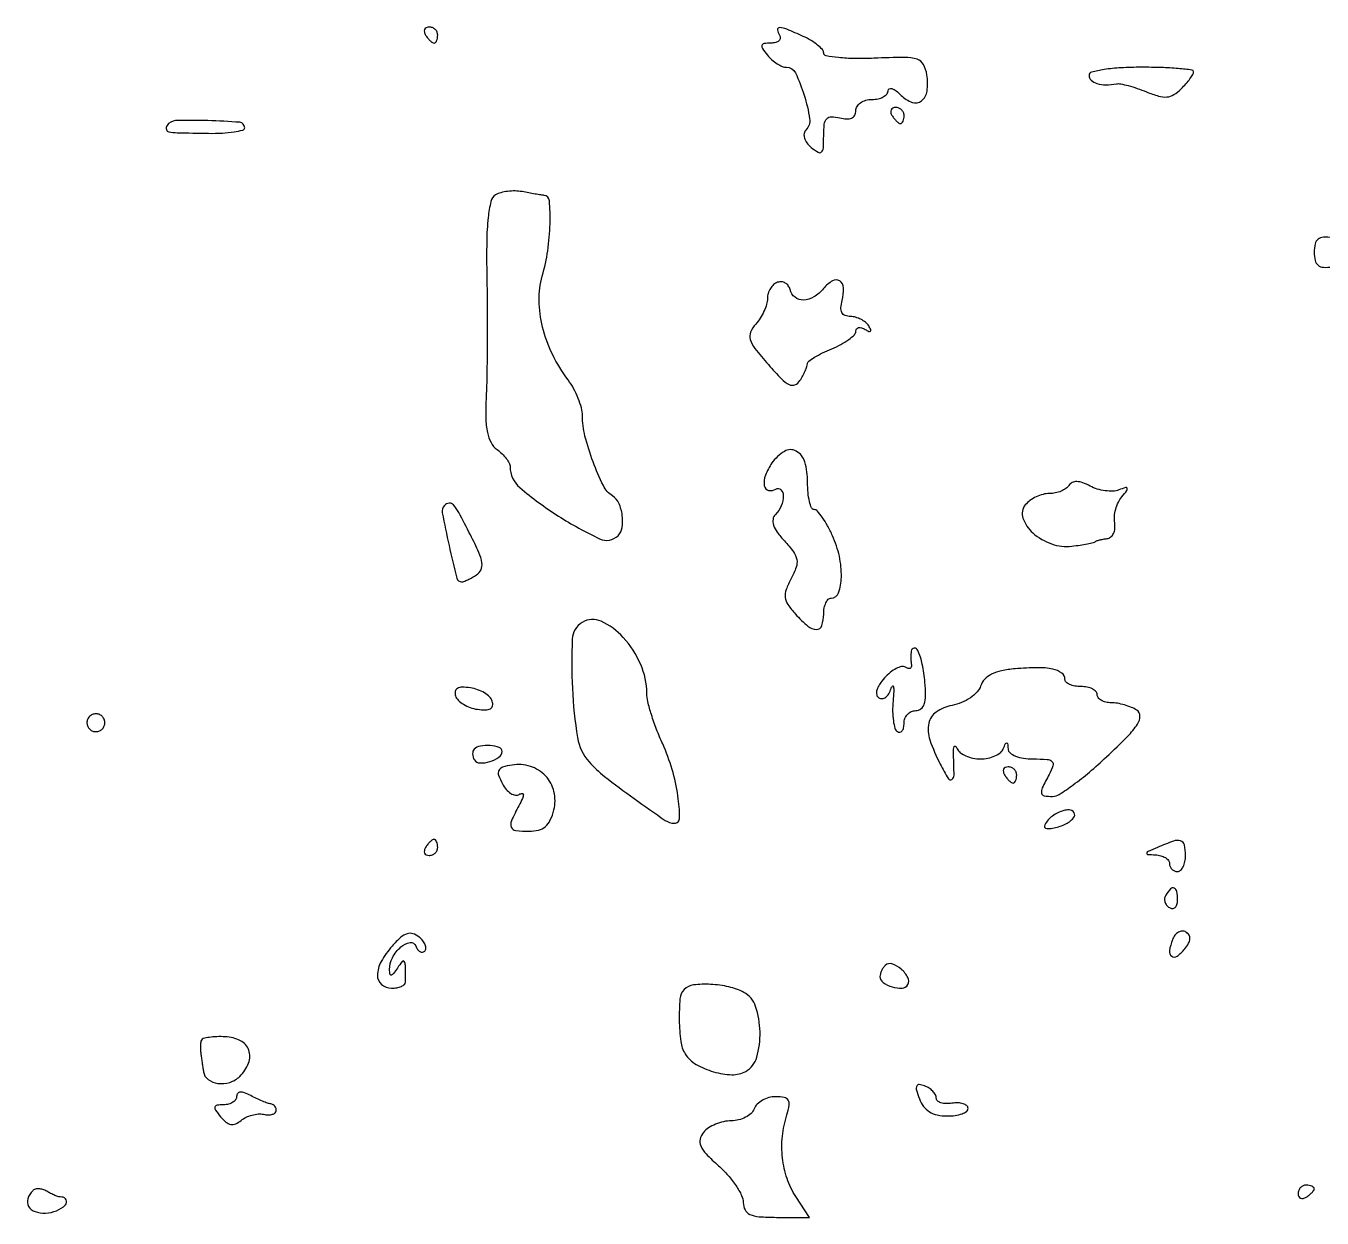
# Model space of a CAD drawing. Extents: x 0 to 5034, y 0 to 2560.
# Drawn here: x 1742.8 to 1904, y -0.1 to 148.1 of the extents above; entities that cross this region are included whole.
import ezdxf

# ---------------------------------------------------------------- set-up
doc = ezdxf.new("R2010")
doc.units = 0

msp = doc.modelspace()

# ---------------------------------------------------------------- linework, layer by layer
msp.add_lwpolyline([(1557.115, 263.193366, 0.000016), (1618.338811, 262.493314, 0.000014), (1679.769463, 261.794626, 0.006046), (1684, 261.797787, -0.003594), (1718.179221, 261.990958, -0.000124), (1851.455162, 261.753197, -0.000185), (2033.325134, 261.316347, -0.000063), (2297.5, 260.550923, -0.001268)], format="xyb")
for points in [[(1792.5, 147, 0.029505), (1792.768994, 146.617226, 0.035638), (1793.066025, 146.29375, 0.038439), (1793.34829, 146.065539, 0.151918), (1793.559017, 146, 0.210953), (1793.727648, 146.07446, 0.081139), (1793.870461, 146.29375, 0.061769), (1793.967655, 146.617151, 0.042167), (1794, 147, 0.105053), (1793.918938, 147.381556, 0.099167), (1793.688914, 147.70625, 0.09642), (1793.345238, 147.923877, 0.093332), (1792.940983, 148, 0.108972), (1792.586039, 147.921712, 0.182303), (1792.3746, 147.70625, 0.161196), (1792.343488, 147.3821, 0.082592)], [(1836.5, 147, -0.154445), (1836.595646, 146.620843, -0.191481), (1836.442557, 146.29375, -0.129057), (1836.035887, 146.072654, -0.060393), (1835.436572, 146, 0.033028), (1834.586519, 145.943788, 0.29719), (1834.316833, 145.71207, 0.226412), (1834.382153, 145.312627, 0.021332), (1835, 144.5, 0.040225), (1835.560036, 143.926053, 0.038635), (1836.211982, 143.440625, 0.041196), (1836.855141, 143.105423, 0.099856), (1837.377754, 143, -0.288675), (1838.492599, 142.297831, -0.036547), (1839.578617, 139.527425, -0.036995), (1840.254473, 136.595788, -0.238901), (1839.796302, 135.196302, 0.155522), (1839.56737, 134.753136, 0.11683), (1839.602883, 134.202022, 0.089423), (1839.910804, 133.603754, 0.056152), (1840.457618, 133.035174, 0.035609), (1841.308779, 132.425547, 0.339169), (1841.726058, 132.468949, 0.191454), (1841.956802, 132.965718, 0.014128), (1842, 134.494187, -0.027406), (1842.078369, 135.922905, -0.157431), (1842.384807, 136.605625, -0.218877), (1842.968302, 136.856214, -0.05768), (1844, 136.710251, 0.047946), (1844.863891, 136.570873, 0.120594), (1845.487449, 136.681695, 0.169691), (1845.861786, 137.031896, 0.121219), (1846, 137.59362, -0.140877), (1846.154167, 138.129927, -0.099857), (1846.5875, 138.586876, -0.084945), (1847.235563, 138.894652, -0.068582), (1848, 139, 0.051602), (1848.765245, 139.079187, 0.071518), (1849.4125, 139.314732, 0.091543), (1849.847511, 139.662488, 0.180377), (1850, 140.071429, -0.278015), (1850.151138, 140.322235, -0.207483), (1850.480491, 140.347634, -0.082392), (1851.006508, 140.062582, -0.031104), (1851.635714, 139.507143, 0.109346), (1853.011982, 138.629706, 0.262225), (1854.16575, 138.819641, 0.193698), (1854.849766, 140.036554, 0.068525), (1854.834665, 142.073234, 0.089555), (1854.406962, 143.351513, 0.194449), (1853.619074, 143.995419, 0.078386), (1852.077892, 144.219869, 0.007408), (1848.25, 144.117834, -0.013663), (1845.853768, 144.083946, -0.022651), (1843.835938, 144.202078, -0.018843), (1842.289331, 144.422322, -0.362668), (1842, 144.76875, 0.184782), (1841.83692, 145.19496, 0.039345), (1841.251803, 145.752494, 0.036206), (1840.428147, 146.328448, 0.027588), (1839.452947, 146.839485, 0.008191), (1837.399835, 147.734627, 0.085321), (1836.506068, 147.93875, 0.470358), (1836.259618, 147.671962, 0.105402)], [(1875, 142, 0.208232), (1875.265408, 141.390345, 0.112283), (1875.986922, 140.971489, 0.077213), (1877.08578, 140.807407, 0.045281), (1878.412291, 140.935676, -0.094959), (1878.931871, 140.934402, -0.017057), (1879.879811, 140.716531, -0.017863), (1880.987197, 140.379132, -0.015309), (1882.127012, 139.94739, 0.027024), (1883.647575, 139.411794, 0.092953), (1884.684111, 139.308571, 0.117826), (1885.548902, 139.595813, 0.057599), (1886.464721, 140.321864, 0.017174), (1887.052586, 140.951563, 0.021739), (1887.549012, 141.574012, 0.02045), (1887.912971, 142.118923, 0.137858), (1888, 142.428571, 0.380393), (1887.796758, 142.657063, 0.007287), (1886.090625, 142.832143, 0.013677), (1883.99225, 142.958899, 0.008245), (1881.5, 143, 0.013867), (1878.963427, 142.929639, 0.024301), (1876.875, 142.711538, 0.022017), (1875.314102, 142.400526, 0.345347)], [(1850.5, 137, 0.029505), (1850.768994, 136.617226, 0.035638), (1851.066025, 136.29375, 0.038439), (1851.34829, 136.065539, 0.151918), (1851.559017, 136, 0.210953), (1851.727648, 136.07446, 0.081139), (1851.870461, 136.29375, 0.061769), (1851.967655, 136.617151, 0.042167), (1852, 137, 0.105053), (1851.918938, 137.381556, 0.099167), (1851.688914, 137.70625, 0.09642), (1851.345238, 137.923877, 0.093332), (1850.940983, 138, 0.108972), (1850.586039, 137.921712, 0.182303), (1850.3746, 137.70625, 0.161196), (1850.343488, 137.3821, 0.082592)], [(1760.344437, 135.75, 0.193213), (1760.259726, 135.258966, 0.302503), (1760.555876, 134.970414, 0.040651), (1761.617455, 134.859992, 0.001629), (1765.5, 134.785714, 0.016158), (1767.225203, 134.814083, 0.026486), (1768.678557, 134.962423, 0.024771), (1769.769481, 135.188346, 0.341173), (1770.001469, 135.487581, 0.392164), (1769.384979, 136.155249, 0.01265), (1765.401654, 136.364429, 0.013776), (1761.407272, 136.362902, 0.252763)], [(1801.208463, 127.128837, 0.198196), (1800.616617, 126.310077, 0.031896), (1800.274749, 124.328157, 0.023763), (1800.097343, 121.351348, 0.007622), (1800.111669, 116.921689, -0.003279), (1800.159411, 112.916546, -0.002757), (1800.158764, 108.672839, -0.002781), (1800.115248, 104.798047, -0.007686), (1800.027502, 102.070955, 0.015494), (1799.983076, 99.387036, 0.047049), (1800.18047, 97.574249, 0.072664), (1800.633331, 96.324187, 0.112163), (1801.384615, 95.460713, -0.034784), (1802.002777, 94.939078, -0.037595), (1802.525481, 94.349312, -0.04062), (1802.88957, 93.779827, -0.122518), (1803, 93.335924, 0.221323), (1804.212906, 90.730017, 0.032755), (1809.012657, 87.200494, 0.031603), (1814.141808, 84.362427, 0.316913), (1816.424727, 84.75806, 0.16002), (1816.942931, 85.783163, 0.071993), (1816.953554, 87.308753, 0.071309), (1816.527947, 88.79359, 0.146566), (1815.744508, 89.70031, -0.137345), (1814.601738, 90.975555, -0.024737), (1813.324049, 93.929638, -0.02769), (1812.316289, 97.148763, -0.062086), (1812, 99.686139, 0.065466), (1811.874671, 100.639237, 0.030049), (1811.477865, 101.830368, 0.029124), (1810.902917, 103.052005, 0.035611), (1810.222519, 104.115141, -0.046801), (1808.278586, 107.307473, -0.052489), (1807.050351, 110.687435, -0.056455), (1806.612917, 114.010638, -0.074484), (1807.0103, 117.035913, 0.033953), (1807.687117, 120.18937, 0.029925), (1807.968418, 123.542077, 0.024274), (1807.89767, 126.409874, 0.364698), (1807.25, 127.07431, -0.013391), (1806.836337, 127.126515, -0.002951), (1806.129781, 127.23925, -0.003068), (1805.314334, 127.379445, -0.002947), (1804.48968, 127.531458, 0.042898), (1803.626696, 127.620171, 0.034711), (1802.696566, 127.571108, 0.035907), (1801.839548, 127.402839, 0.072103)], [(1903, 120, 0.054436), (1903.112811, 118.966886, 0.16992), (1903.475614, 118.380618, 0.159873), (1904.14168, 118.12766, 0.046777), (1905.25, 118.180449, 0.062417), (1906.110227, 118.414593, 0.072525), (1906.839062, 118.846757, 0.08408), (1907.329848, 119.402941, 0.139711), (1907.5, 120, 0.139711), (1907.329848, 120.597059, 0.08408), (1906.839062, 121.153243, 0.072525), (1906.110227, 121.585407, 0.062417), (1905.25, 121.819551, 0.046777), (1904.14168, 121.87234, 0.159873), (1903.475614, 121.619382, 0.16992), (1903.112811, 121.033114, 0.054436)], [(1836.25, 116.263206, 0.102087), (1835.77214, 115.980197, 0.069614), (1835.367188, 115.493155, 0.066113), (1835.093514, 114.884563, 0.072767), (1835, 114.245407, -0.070909), (1834.896942, 113.52237, -0.035635), (1834.57625, 112.655696, -0.034498), (1834.10959, 111.790433, -0.043022), (1833.557448, 111.063479, 0.082816), (1832.914131, 110.060497, 0.178341), (1832.867032, 109.156954, 0.091518), (1833.454368, 108.038141, 0.012952), (1835.120236, 106.027315, 0.01291), (1836.746102, 104.259407, 0.083561), (1837.717903, 103.543871, 0.219535), (1838.427347, 103.518514, 0.153769), (1839.047476, 104.042577, 0.016962), (1839.401498, 104.646667, 0.018485), (1839.703065, 105.256557, 0.018272), (1839.921584, 105.79473, 0.081381), (1839.984687, 106.12868, -0.230242), (1840.144961, 106.438843, -0.021458), (1840.876752, 106.93771, -0.024142), (1841.849546, 107.478227, -0.016547), (1843, 108, 0.024922), (1844.148846, 108.544414, 0.03404), (1845.11875, 109.153063, 0.036215), (1845.814532, 109.740149, 0.202067), (1846, 110.180337, -0.156975), (1846.095433, 110.476822, -0.191333), (1846.339137, 110.632987, -0.127541), (1846.712143, 110.609859, -0.059554), (1847.154508, 110.404508, 0.029004), (1847.613152, 110.156574, 0.315645), (1847.809017, 110.190983, 0.315645), (1847.843426, 110.386848, 0.029004), (1847.595492, 110.845492, 0.083533), (1847.207735, 111.28737, 0.053442), (1846.634015, 111.660863, 0.052037), (1845.973083, 111.914416, 0.065678), (1845.324352, 112, -0.096213), (1844.668576, 112.127367, -0.17924), (1844.273498, 112.486941, -0.136314), (1844.14463, 113.101368, -0.047926), (1844.289489, 113.999004, 0.069914), (1844.472857, 115.570244, 0.247968), (1843.99381, 116.427566, 0.287946), (1843.092988, 116.440529, 0.083125), (1841.990862, 115.48899, -0.081588), (1840.787244, 114.443392, -0.130299), (1839.490773, 114.051838, -0.176457), (1838.433606, 114.39649, -0.169258), (1837.823324, 115.346539, 0.096053), (1837.604385, 115.82751, 0.10654), (1837.227789, 116.171258, 0.109404), (1836.751625, 116.32358, 0.106119)], [(1835.569068, 93.795146, 0.060891), (1834.760154, 92.276324, 0.130812), (1834.618753, 90.967282, 0.305277), (1835.147813, 90.393798, 0.19924), (1836.069098, 90.542705, -0.349968), (1836.686031, 90.468493, -0.203096), (1836.976877, 89.734018, -0.092888), (1836.70635, 88.458156, -0.098117), (1835.994483, 87.394483, 0.162013), (1835.699462, 86.805201, 0.118448), (1835.767813, 86.071316, 0.075419), (1836.233152, 85.175773, 0.030073), (1837.116022, 84.10584, -0.02716), (1838.242594, 82.756644, -0.11643), (1838.656899, 81.802355, -0.130359), (1838.576859, 80.822188, -0.037683), (1837.957759, 79.421072, 0.033923), (1837.337574, 78.045544, 0.11959), (1837.224474, 77.089132, 0.120067), (1837.562448, 76.189407, 0.034324), (1838.491207, 75.009716, 0.031087), (1840.049644, 73.489211, 0.178912), (1841.111665, 73.093281, 0.326043), (1841.775185, 73.574609, 0.078376), (1842, 75, -0.044568), (1842.068376, 75.765584, -0.064411), (1842.273319, 76.4125, -0.084287), (1842.574873, 76.849874, -0.20245), (1842.930449, 77, 0.320469), (1843.848639, 77.655861, 0.077151), (1844.196009, 79.605904, 0.058911), (1843.948296, 82.194681, 0.053205), (1843.103215, 84.75, 0.019421), (1842.479378, 85.994902, 0.027537), (1841.823113, 87.045312, 0.026534), (1841.214715, 87.818713, 0.216069), (1840.814788, 88, -0.301029), (1840.498984, 88.209078, -0.041403), (1840.239344, 88.996697, -0.036283), (1840.05895, 90.092633, -0.022655), (1840, 91.393011, 0.068646), (1839.65005, 93.929954, 0.202674), (1838.574111, 95.276688, 0.267281), (1837.10719, 95.239167, 0.10333)], [(1872.501671, 91.002704, -0.105906), (1872.132955, 90.618323, -0.051298), (1871.529809, 90.294544, -0.047629), (1870.805017, 90.074327, -0.049988), (1870.063428, 90, 0.06602), (1869.281129, 89.896253, 0.044461), (1868.434438, 89.584726, 0.044392), (1867.654319, 89.127481, 0.064889), (1867.071624, 88.586302, 0.263951), (1866.777316, 86.937071, 0.127266), (1868.016136, 85.097662, 0.096982), (1870.339378, 83.731574, 0.115005), (1872.864783, 83.454715, 0.007269), (1873.892551, 83.593629, 0.010395), (1874.799342, 83.748981, 0.006624), (1875.549184, 83.903879, 0.137352), (1875.75, 84.01098, -0.110877), (1875.918504, 84.112467, -0.017274), (1876.29375, 84.223099, -0.01851), (1876.753085, 84.323474, -0.01518), (1877.25, 84.397442, 0.14681), (1877.702287, 84.593455, 0.105722), (1878.041493, 85.030836, 0.087851), (1878.214462, 85.646863, 0.067436), (1878.189127, 86.346631, -0.066111), (1878.158203, 87.142636, -0.043645), (1878.322753, 88.044671, -0.043456), (1878.643138, 88.910183, -0.062917), (1879.08057, 89.597081, 0.010246), (1879.708563, 90.386121, 0.269734), (1879.740964, 90.644361, 0.386697), (1879.544348, 90.734703, 0.014788), (1878.719584, 90.445889, -0.082512), (1877.975008, 90.293593, -0.042604), (1877.022875, 90.339377, -0.040837), (1876.026238, 90.556844, -0.048772), (1875.138829, 90.925701, 0.035305), (1874.218871, 91.33743, 0.080434), (1873.473689, 91.480522, 0.117766), (1872.904396, 91.361999, 0.145389)], [(1794.846842, 88.513509, 0.249089), (1794.566186, 87.597001, 0.007393), (1795.415043, 83.532146, 0.006548), (1796.38364, 79.464166, 0.351837), (1796.97736, 79.015313, 0.084793), (1797.260803, 79.072319, 0.01673), (1797.739961, 79.275532, 0.017291), (1798.288358, 79.553511, 0.015301), (1798.839528, 79.879661, 0.149213), (1799.390644, 80.521325, 0.142634), (1799.50211, 81.373701, 0.066841), (1799.121927, 82.662711, 0.012863), (1798.069204, 84.864348, 0.004419), (1796.619898, 87.644255, 0.058553), (1795.961944, 88.592912, 0.244601), (1795.434011, 88.796251, 0.169924)], [(1811.964727, 73.9782, 0.247844), (1810.736559, 71.888403, 0.023651), (1810.747968, 65.774684, 0.027126), (1811.384247, 59.642856, 0.144719), (1812.817867, 56.637353, 0.043992), (1814.764097, 54.822982, 0.009655), (1818.427361, 52.077751, 0.005131), (1822.297411, 49.352442, 0.151974), (1823.430175, 49, 0.417671), (1824.089459, 49.667103, 0.033624), (1823.873785, 52.391028, 0.034606), (1823.149028, 55.703204, 0.035358), (1821.978038, 58.859204, -0.015013), (1821.220871, 60.670475, -0.015423), (1820.581049, 62.5079, -0.015337), (1820.125341, 64.131906, -0.0608), (1820, 65.158864, 0.103855), (1819.245117, 68.753981, 0.081423), (1817.068261, 72.102633, 0.098716), (1814.337393, 74.115113, 0.253178)], [(1852.881579, 70.416667, 0.021728), (1852.846553, 70.005715, 0.013953), (1852.840008, 69.527124, 0.014024), (1852.85988, 69.057379, 0.025424), (1852.906356, 68.67567, -0.118182), (1852.889304, 68.406539, -0.234561), (1852.745719, 68.25527, -0.16608), (1852.490016, 68.249769, -0.06156), (1852.158423, 68.402089, 0.195791), (1851.695698, 68.480035, 0.063461), (1851.030044, 68.239645, 0.052099), (1850.284273, 67.75379, 0.038447), (1849.568504, 67.075696, 0.037789), (1848.944957, 66.2723, 0.076855), (1848.611807, 65.54793, 0.120228), (1848.589755, 64.973266, 0.206948), (1848.859175, 64.587034, 0.170992), (1849.27806, 64.495619, 0.13151), (1849.714869, 64.672807, 0.097111), (1850.105214, 65.108722, 0.060678), (1850.382721, 65.737757, -0.100325), (1850.550346, 66.048828, -0.644644), (1850.674239, 66.01472, -0.052103), (1850.70755, 65.384922, -0.009261), (1850.625134, 64.205972, 0.024658), (1850.574435, 62.906954, 0.032748), (1850.663913, 61.728286, 0.034379), (1850.861788, 60.799788, 0.186757), (1851.166731, 60.396955, 0.178566), (1851.48216, 60.332959, 0.188164), (1851.755227, 60.491205, 0.115624), (1851.940021, 60.880322, 0.053337), (1852, 61.440983, -0.09202), (1852.110467, 62.036135, -0.096016), (1852.426581, 62.542039, -0.099411), (1852.898125, 62.880596, -0.10653), (1853.452192, 63, 0.167457), (1854.096335, 63.221957, 0.150129), (1854.50192, 63.803383, 0.078667), (1854.665091, 64.854205, 0.021636), (1854.587507, 66.531351, 0.027379), (1854.262975, 68.765732, 0.053739), (1853.721751, 70.476778, 0.313032), (1853.254387, 70.763532, 0.361042)], [(1865.799159, 68.203506, 0.030585), (1864.112051, 67.953756, 0.064066), (1862.86187, 67.517034, 0.086134), (1862.009406, 66.887784, 0.114432), (1861.519566, 66.061647, -0.112747), (1861.083034, 65.319801, -0.054153), (1860.238266, 64.5993, -0.049754), (1859.149558, 64.006587, -0.050474), (1857.970407, 63.644081, 0.099102), (1855.998988, 62.822279, 0.197034), (1855.074527, 61.439178, 0.133106), (1855.208759, 59.362242, 0.037901), (1856.493839, 56.364307, 0.012859), (1857.505093, 54.541242, 0.435336), (1857.940002, 54.445152, 0.25017), (1858.214234, 54.976063, 0.007827), (1858.140647, 57.5, -0.020284), (1858.137649, 58.207232, -0.131177), (1858.241189, 58.545313, -0.495283), (1858.404515, 58.560548, -0.081259), (1858.608826, 58.25, 0.127846), (1858.991528, 57.770957, 0.058652), (1859.688218, 57.367188, 0.052584), (1860.566093, 57.092731, 0.049525), (1861.5, 57, 0.049739), (1862.42994, 57.092738, 0.054085), (1863.29608, 57.367188, 0.060902), (1863.975095, 57.771054, 0.133037), (1864.337719, 58.25, -0.009076), (1864.617987, 58.909806, -0.295955), (1864.757018, 59, -0.382689), (1864.864758, 58.903389, -0.011437), (1864.921053, 58.25, 0.207845), (1865.170761, 57.761961, 0.076726), (1865.850123, 57.359462, 0.058119), (1866.843471, 57.089243, 0.037391), (1868.035184, 57, -0.015406), (1869.77489, 56.946383, -0.178632), (1870.388442, 56.675946, -0.292364), (1870.512539, 56.153557, -0.038959), (1870.035184, 55.065741, 0.010328), (1869.186192, 53.397454, 0.152746), (1869.091176, 52.755476, 0.321599), (1869.419668, 52.422432, 0.042519), (1870.465519, 52.333333, 0.144565), (1871.30383, 52.580888, 0.0146), (1873.035589, 53.774512, 0.017336), (1875.048357, 55.360455, 0.012965), (1877.156732, 57.239474, 0.008934), (1879.80218, 59.813612, 0.051165), (1881.030217, 61.335482, 0.141685), (1881.33361, 62.333159, 0.260777), (1880.941213, 63.057494, 0.043747), (1880.262297, 63.408095, 0.02663), (1879.409294, 63.706008, 0.026573), (1878.525087, 63.912691, 0.041961), (1877.75, 63.984687, -0.055145), (1877.080571, 64.064679, -0.074289), (1876.514062, 64.289252, -0.09332), (1876.13386, 64.617251, -0.169824), (1876, 65, 0.191087), (1875.848523, 65.381882, 0.088204), (1875.4125, 65.70625, 0.068025), (1874.765418, 65.926307, 0.048028), (1874, 66, -0.042713), (1873.234328, 66.065528, -0.06238), (1872.5875, 66.262322, -0.081888), (1872.149216, 66.551578, -0.208972), (1872, 66.893011, 0.241051), (1871.599575, 67.67533, 0.104469), (1870.49982, 68.161786, 0.05576), (1868.615264, 68.344921, 0.017823)], [(1796.216946, 64.834147, 0.119985), (1796.550588, 64.298651, 0.056322), (1797.198138, 63.79375, 0.051152), (1798.033801, 63.392648, 0.050032), (1798.93971, 63.165853, 0.034225), (1799.944098, 63.088458, 0.127063), (1800.555142, 63.240772, 0.226151), (1800.820709, 63.605834, 0.126282), (1800.783054, 64.165853, 0.119985), (1800.449412, 64.701349, 0.056322), (1799.801862, 65.20625, 0.051152), (1798.966199, 65.607352, 0.050032), (1798.06029, 65.834147, 0.034225), (1797.055902, 65.911542, 0.127063), (1796.444858, 65.759228, 0.226151), (1796.179291, 65.394166, 0.126282)], [(1750.552786, 62.08541, 0.099038), (1750.401684, 61.679226, 0.097945), (1750.417584, 61.244476, 0.097945), (1750.597789, 60.848514, 0.099038), (1750.91459, 60.552786, 0.099038), (1751.320774, 60.401684, 0.097945), (1751.755524, 60.417584, 0.097945), (1752.151486, 60.597789, 0.099038), (1752.447214, 60.91459, 0.099038), (1752.598316, 61.320774, 0.097945), (1752.582416, 61.755524, 0.097945), (1752.402211, 62.151486, 0.099038), (1752.08541, 62.447214, 0.099038), (1751.679226, 62.598316, 0.097945), (1751.244476, 62.582416, 0.097945), (1750.848514, 62.402211, 0.099038)], [(1798.527186, 58.193853, 0.126718), (1798.384342, 57.951895, 0.07666), (1798.341558, 57.61998, 0.068433), (1798.401535, 57.251796, 0.063947), (1798.559212, 56.904194, 0.251502), (1799.262296, 56.49748, 0.081215), (1800.495327, 56.659209, 0.080596), (1801.619821, 57.207039, 0.24382), (1802, 57.940322, 0.321455), (1801.652963, 58.424334, 0.063543), (1800.544228, 58.648844, 0.058963), (1799.30547, 58.593169, 0.156944)], [(1803.251905, 56.239241, 0.032983), (1802.077809, 55.961288, 0.202191), (1801.611026, 55.57019, 0.209043), (1801.573742, 54.971943, 0.035387), (1802.052078, 53.902691, 0.053754), (1802.530752, 53.201211, 0.076746), (1803.100736, 52.709905, 0.099909), (1803.668766, 52.496712, 0.180283), (1804.149941, 52.592669, -0.123086), (1804.506282, 52.706278, -0.443623), (1804.657365, 52.559372, -0.099228), (1804.542798, 52.077615, -0.01503), (1804.099768, 51.186419, 0.01662), (1803.168389, 49.297822, 0.205337), (1803.152804, 48.513866, 0.274548), (1803.702444, 48.096255, 0.028469), (1805.391592, 48, 0.064592), (1806.550352, 48.15032, 0.115016), (1807.395996, 48.59816, 0.104917), (1808.005719, 49.407467, 0.047709), (1808.451406, 50.662408, 0.121154), (1808.462234, 52.931777, 0.129221), (1807.41152, 54.885731, 0.1286), (1805.530983, 56.076824, 0.119393)], [(1864.5, 55, 0.029505), (1864.768994, 54.617226, 0.035638), (1865.066025, 54.29375, 0.038439), (1865.34829, 54.065539, 0.151918), (1865.559017, 54, 0.210953), (1865.727648, 54.07446, 0.081139), (1865.870461, 54.29375, 0.061769), (1865.967655, 54.617151, 0.042167), (1866, 55, 0.105053), (1865.918938, 55.381556, 0.099167), (1865.688914, 55.70625, 0.09642), (1865.345238, 55.923877, 0.093332), (1864.940983, 56, 0.108972), (1864.586039, 55.921712, 0.182303), (1864.3746, 55.70625, 0.161196), (1864.343488, 55.3821, 0.082592)], [(1869.928316, 49.413626, 0.030861), (1869.489151, 48.812591, 0.267135), (1869.474084, 48.493879, 0.284056), (1869.738996, 48.334208, 0.033668), (1870.454315, 48.390416, 0.071285), (1871.952756, 48.834401, 0.101366), (1873.069867, 49.653063, 0.325524), (1873.140025, 50.306769, 0.268244), (1872.517457, 50.666667, 0.068262), (1871.848099, 50.574856, 0.044557), (1871.117848, 50.298586, 0.04422), (1870.440297, 49.893256, 0.062726)], [(1792.5, 46, 0.082592), (1792.343488, 45.6179, 0.161196), (1792.3746, 45.29375, 0.182303), (1792.586039, 45.078288, 0.108972), (1792.940983, 45, 0.093332), (1793.345238, 45.076123, 0.09642), (1793.688914, 45.29375, 0.099167), (1793.918938, 45.618444, 0.105053), (1794, 46, 0.042167), (1793.967655, 46.382849, 0.061769), (1793.870461, 46.70625, 0.081139), (1793.727648, 46.92554, 0.210953), (1793.559017, 47, 0.151918), (1793.34829, 46.934461, 0.038439), (1793.066025, 46.70625, 0.035638), (1792.768994, 46.382774, 0.029505)], [(1883.5, 46, 0.005675), (1882.347994, 45.489401, 0.223503), (1882.172505, 45.282091, 0.467319), (1882.278423, 45.131074, 0.011173), (1883.25, 45.070285, -0.054897), (1883.919407, 44.969234, -0.072474), (1884.485938, 44.726896, -0.090029), (1884.86682, 44.387084, -0.16722), (1885, 44, 0.099038), (1885.076342, 43.618362, 0.097945), (1885.29375, 43.29375, 0.097945), (1885.618362, 43.076342, 0.099038), (1886, 43, 0.191087), (1886.381882, 43.151477, 0.088204), (1886.70625, 43.5875, 0.068025), (1886.926307, 44.234582, 0.048028), (1887, 45, 0.053239), (1886.861276, 46.299162, 0.276689), (1886.38861, 46.803872, 0.155728), (1885.484834, 46.776139, 0.016553)], [(1884.542705, 40.069098, 0.108373), (1884.401101, 39.665803, 0.099685), (1884.434921, 39.22714, 0.095498), (1884.639411, 38.820631, 0.090427), (1884.983688, 38.510081, 0.136093), (1885.36964, 38.397824, 0.190788), (1885.701458, 38.524436, 0.140899), (1885.925389, 38.890269, 0.067432), (1886, 39.440983, 0.039415), (1885.914842, 40.519563, 0.25701), (1885.592818, 40.933879, 0.315493), (1885.13314, 40.838655, 0.050477)], [(1885.369399, 34.520254, 0.051311), (1884.999508, 33.151185, 0.281237), (1885.276275, 32.472022, 0.330472), (1885.944842, 32.473911, 0.059295), (1886.906058, 33.386806, 0.042311), (1887.382325, 34.070928, 0.115204), (1887.552364, 34.632156, 0.161769), (1887.431745, 35.093039, 0.11057), (1887.041495, 35.474354, 0.14583), (1886.591099, 35.596079, 0.123842), (1886.114873, 35.463206, 0.101013), (1885.684072, 35.085468, 0.070914)], [(1788.34686, 33.737513, 0.053072), (1786.969342, 31.799565, 0.123982), (1786.506274, 30.094559, 0.221173), (1787.005325, 28.967513, 0.181611), (1788.25, 28.5, 0.040942), (1788.920036, 28.554957, 0.060377), (1789.485938, 28.720312, 0.079389), (1789.870321, 28.963092, 0.215499), (1790, 29.25, 0.004319), (1789.982323, 31.296522, 0.12613), (1789.844968, 31.796296, 0.528688), (1789.589622, 31.816506, 0.02585), (1789, 31, -0.015598), (1788.514876, 30.29834, -0.191096), (1788.24341, 30.129262, -0.416014), (1788.068134, 30.251523, -0.040439), (1788.015313, 30.821429, -0.126789), (1788.373482, 32.280958, -0.087389), (1789.432015, 33.624734, -0.141579), (1790.558334, 34.165974, -0.363412), (1791.282738, 33.741071, 0.063413), (1791.501171, 33.310878, 0.113867), (1791.790116, 33.043018, 0.157979), (1792.100246, 32.97775, 0.160674), (1792.387261, 33.107499, 0.202283), (1792.533155, 33.426942, 0.103487), (1792.454177, 33.868487, 0.075141), (1792.159438, 34.367816, 0.048748), (1791.686749, 34.845012, 0.094516), (1790.920643, 35.267778, 0.160346), (1790.195349, 35.26618, 0.104499), (1789.394763, 34.79879, 0.02754)], [(1849.657991, 31.324657, 0.047878), (1849.406152, 31.019346, 0.0376), (1849.193285, 30.646588, 0.03875), (1849.04738, 30.266176, 0.072321), (1849, 29.940322, 0.243814), (1849.383275, 29.201048, 0.082678), (1850.508346, 28.658656, 0.08299), (1851.745051, 28.511242, 0.247437), (1852.456965, 28.930367, 0.269367), (1852.481225, 29.817772, 0.091316), (1851.636594, 30.860036, 0.093781), (1850.491991, 31.516328, 0.287284)], [(1824.666667, 28.333333, 0.176617), (1824.130443, 27.181706, 0.025249), (1824.036132, 24.537545, 0.028078), (1824.226494, 21.860044, 0.110256), (1824.785665, 20.312561, 0.120695), (1826.130209, 19.023844, 0.061021), (1828.302933, 18.099897, 0.061546), (1830.597859, 17.736009, 0.136977), (1832.302626, 18.149482, 0.199193), (1833.683592, 19.902083, 0.074699), (1834.081204, 23.06662, 0.074325), (1833.530712, 26.226041, 0.191935), (1832.065741, 27.964816, 0.067747), (1830.214135, 28.653554, 0.04279), (1827.926457, 28.964964, 0.04227), (1825.815673, 28.891638, 0.168103)], [(1764.612029, 22.036222, 0.075881), (1764.531285, 21.746834, 0.022899), (1764.497058, 21.290328, 0.022368), (1764.505252, 20.767899, 0.022586), (1764.560134, 20.25, -0.000697), (1764.641971, 19.706115, -0.000517), (1764.730946, 19.104865, -0.000523), (1764.813751, 18.53716, -0.00118), (1764.875, 18.106989, 0.201005), (1765.44733, 17.14303, 0.128324), (1766.67367, 16.648908, 0.108911), (1768.156203, 16.781497, 0.120385), (1769.38476, 17.527617, 0.100683), (1770.484158, 19.188545, 0.185276), (1770.512318, 20.786591, 0.190697), (1769.47017, 21.961357, 0.106533), (1767.593854, 22.452496, 0.018625), (1766.526576, 22.459435, 0.026997), (1765.587666, 22.379694, 0.025567), (1764.855759, 22.239063, 0.230527)], [(1853.897143, 14.749012, 0.072584), (1854.414844, 13.799621, 0.09262), (1855.148266, 13.127322, 0.085837), (1856.121045, 12.732025, 0.053732), (1857.346057, 12.6, 0.034078), (1858.35941, 12.669147, 0.053301), (1859.207054, 12.879062, 0.070967), (1859.780785, 13.185792, 0.251602), (1859.954552, 13.55, 0.209584), (1859.78659, 13.888167, 0.097359), (1859.348305, 14.129035, 0.070831), (1858.7062, 14.237262, 0.046101), (1857.954552, 14.187142, -0.046155), (1857.206138, 14.137317, -0.073145), (1856.57415, 14.246972, -0.103027), (1856.152231, 14.49032, -0.213746), (1856, 14.830153, 0.128262), (1855.893924, 15.236865, 0.063554), (1855.574382, 15.668561, 0.056759), (1855.105236, 16.058343, 0.053415), (1854.551086, 16.342023, 0.062224), (1853.87814, 16.508216, 0.336696), (1853.573955, 16.329287, 0.167843), (1853.545409, 15.828538, 0.019671)], [(1769, 15.035184, -0.154389), (1768.875117, 14.640382, -0.097849), (1768.523407, 14.304085, -0.080293), (1767.997934, 14.077147, -0.061939), (1767.377555, 14, 0.035306), (1766.561861, 13.94233, 0.306971), (1766.306205, 13.710367, 0.215989), (1766.382165, 13.309291, 0.02003), (1767.010234, 12.487669, 0.049047), (1767.671078, 11.833847, 0.128549), (1768.273953, 11.560019, 0.146209), (1768.883371, 11.633324, 0.070781), (1769.55849, 12.048542, -0.061806), (1770.164537, 12.436374, -0.045069), (1770.914919, 12.715174, -0.045688), (1771.687901, 12.851324, -0.071687), (1772.360234, 12.810873, 0.046924), (1772.942605, 12.746882, 0.07205), (1773.444955, 12.811632, 0.09901), (1773.792827, 12.988083, 0.207084), (1773.934423, 13.25, 0.098348), (1773.902317, 13.54379, 0.09372), (1773.760424, 13.808655, 0.093516), (1773.531292, 14.003855, 0.097402), (1773.25, 14.098612, -0.053138), (1772.850708, 14.195019, -0.012374), (1772.20625, 14.443375, -0.012628), (1771.475001, 14.768032, -0.012078), (1770.75, 15.133796, 0.031341), (1769.985704, 15.483149, 0.105985), (1769.446445, 15.56735, 0.213482), (1769.128777, 15.403202, 0.169909)], [(1833.361626, 13.5, -0.114669), (1832.973417, 12.926113, -0.065763), (1832.288127, 12.440625, -0.060287), (1831.426555, 12.11179, -0.06112), (1830.515456, 12, 0.05509), (1829.558832, 11.894278, 0.043153), (1828.562554, 11.579102, 0.044438), (1827.67637, 11.116097, 0.077101), (1827.055733, 10.567154, 0.115138), (1826.628492, 9.712268, 0.165918), (1826.707743, 8.877444, 0.08739), (1827.384779, 7.883187, 0.017705), (1828.933289, 6.401857, -0.030345), (1830.106941, 5.220914, -0.032589), (1831.099154, 3.933118, -0.034515), (1831.794734, 2.724766, -0.113816), (1832, 1.834702, 0.118127), (1832.218031, 0.924713, 0.171931), (1832.810719, 0.361464, 0.087894), (1833.965473, 0.073896, 0.017184), (1836.11501, 0), (1840.23002, 0), (1838.546139, 2.569928, -0.062853), (1837.447517, 4.818365, -0.054816), (1836.877045, 7.376245, -0.053064), (1836.86655, 10.078977, -0.051342), (1837.422179, 12.754808, 0.032957), (1837.713456, 13.937685, 0.184208), (1837.593137, 14.567441, 0.212621), (1837.099504, 14.904199, 0.04495), (1836.036003, 15, 0.06592), (1835.19062, 14.888059, 0.062044), (1834.384661, 14.559375, 0.066491), (1833.737693, 14.073702, 0.107324)], [(1743.63948, 3.306147, 0.118215), (1743.025257, 2.304461, 0.213348), (1743.124907, 1.364936, 0.18393), (1743.927936, 0.71431, 0.090469), (1745.25, 0.532452, 0.084325), (1746.608355, 0.824817, 0.100547), (1747.701961, 1.542367, 0.320287), (1747.807428, 2.157603, 0.282211), (1747.25, 2.515313, -0.063766), (1746.885421, 2.569584, -0.023859), (1746.394097, 2.733956, -0.023178), (1745.869708, 2.966188, -0.026005), (1745.38948, 3.238126, 0.063398), (1744.917159, 3.460844, 0.068895), (1744.417328, 3.549951, 0.077667), (1743.967217, 3.497424, 0.129264)], [(1901, 2.940983, 0.108972), (1901.078288, 2.586039, 0.182303), (1901.29375, 2.3746, 0.161196), (1901.6179, 2.343488, 0.082592), (1902, 2.5, 0.029505), (1902.382774, 2.768994, 0.035638), (1902.70625, 3.066025, 0.038439), (1902.934461, 3.34829, 0.151918), (1903, 3.559017, 0.210953), (1902.92554, 3.727648, 0.081139), (1902.70625, 3.870461, 0.061769), (1902.382849, 3.967655, 0.042167), (1902, 4, 0.105053), (1901.618444, 3.918938, 0.099167), (1901.29375, 3.688914, 0.09642), (1901.076123, 3.345238, 0.093332)]]:
    msp.add_lwpolyline(points, format="xyb", close=True)

doc.saveas('drawing.dxf')
